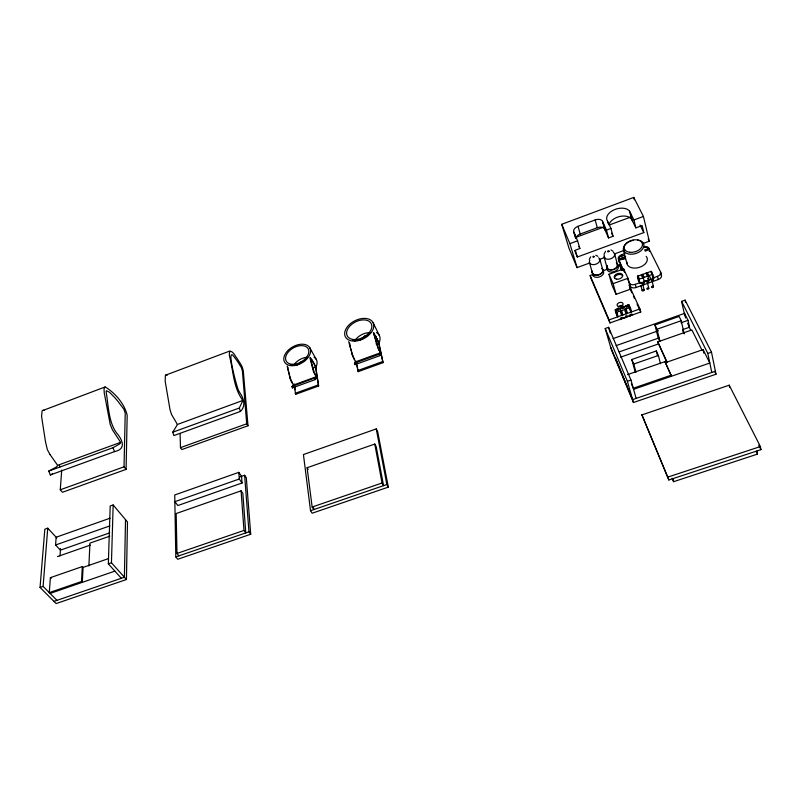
<?xml version="1.0" encoding="UTF-8"?>
<svg xmlns="http://www.w3.org/2000/svg" width="801" height="801" viewBox="0 0 801 801"><rect width="100%" height="100%" fill="white"/><g stroke="black" fill="none" stroke-linecap="round" stroke-linejoin="round"><path stroke-width="1.2" d="M56.821 537.942L47.75 528.169L44.836 529.201L40.05 587.443L56.13 603.574L126.438 579.523L127.469 521.982L113.161 504.96L110.188 506.012L108.335 563.844L121.331 578.292M125.517 519.669L124.395 577.241L53.947 601.381M61.717 470.067L60.275 489.781L62.458 492.265L126.087 469.376L127.179 415.308C124.566 403.744 114.763 392.68 105.181 386.933L42.093 410.783L41.572 416.46L45.467 441.571L47.339 449.641L49.992 454.537M309.937 357.777L312.941 369.812A3.524 0.651 69.9 0 0 314.022 372.735M126.087 469.376L124.035 466.813L125.226 413.176L123.975 409.341L118.268 401.782A94.848 34.854 69.8 0 0 114.493 397.346L109.527 392.3L106.603 390.778A4.556 1.592 68.4 0 0 106.092 391.629C108.295 404.395 108.345 418.683 114.703 430.167A147.184 58.323 70.7 0 1 116.806 433.231C122.363 439.679 126.698 449.081 114.553 451.614L50.323 474.953L48.741 471.098L56.31 467.033A30.949 12.836 68.3 0 0 56.531 466.843L57.432 465.731M126.438 579.523L111.449 562.763L113.161 504.96M348.715 341.616L352.14 354.372M88.881 565.937L89.952 543.108L109.787 536.169M81.532 581.516L82.303 566.587L50.393 577.651L49.272 592.62L81.532 581.516L82.313 582.337L83.074 567.418L82.303 566.587M60.015 555.954L60.526 548.555M109.727 532.855L60.415 550.147L55.579 544.99L56.15 537.221L110.097 518.187M242.713 400.921L239.299 408.039L172.746 432.21L173.887 435.564L240.46 411.424C246.037 406.007 243.894 398.417 239.93 392.921A76.566 20.155 70.1 0 0 238.578 390.498C237.046 387.974 225.121 343.729 234.443 357.296A51.875 12.916 69.7 0 1 235.484 358.638A50.123 12.466 69.7 0 1 237.817 361.902L241.421 367.689L242.413 371.093L246.708 423.789L248 425.762L181.847 449.561L180.455 447.649L180.115 433.882M56.951 600.35L43.094 586.392L47.75 528.169M287.179 366.127L290.042 378.162M177.341 424.71L172.746 432.21M603.994 254.297L605.566 251.274M589.336 259.334L590.697 256.801M625.461 316.275L627.013 315.644A1.622 1.121 -23.7 0 1 627.353 316.685L625.811 317.316A1.622 1.121 -23.8 0 1 625.471 316.275M120.53 442.643L120.54 442.613A6.648 2.373 69.2 0 0 120.591 442.462M120.46 442.783L119.79 443.754A31.259 11.214 68.7 0 1 119.529 444.004L112.981 447.709L48.741 471.098M57.492 465.611L57.512 465.591A6.578 2.723 68.9 0 0 57.582 465.431M618.612 309.617L618.692 309.426A1.602 1.121 -23.8 0 0 618.342 308.395L616.81 309.026A1.602 1.121 -23.8 0 0 617.16 310.057L618.002 310.127M623.298 307.944L623.378 307.754A1.602 1.121 -24 0 0 623.028 306.713L621.496 307.344A1.612 1.121 -24 0 0 621.846 308.385L622.597 308.485M627.924 306.362L628.064 306.082A1.612 1.121 -24.2 0 0 627.724 305.041L626.182 305.672A1.612 1.121 -24.2 0 0 626.532 306.713L627.193 306.823M293.556 387.053L293.747 385.581L292.335 382.518M637.616 276.225L641.861 274.733A1.071 0.761 -25.8 0 1 642.162 275.123L644.374 281.271A1.071 0.751 -25.7 0 0 644.685 281.652L648.93 280.17A1.051 0.741 -25.8 0 0 649.05 279.589L646.848 273.421A1.071 0.761 -26 0 0 646.547 273.041L642.292 274.533M653.626 278.478L649.371 279.96A1.071 0.751 -25.9 0 1 649.07 279.579M355.724 364.065C354.783 365.456 353.932 363.193 355.123 362.683M292.946 385.812L291.894 386.533L292.405 387.884L315.414 379.534L316.665 377.862L315.173 374.197A45.146 8.601 70.2 0 0 314.172 372.245L310.548 358.898L312.01 360.68A34.473 6.428 70.1 0 1 313.922 363.854L315.454 367.168L318.628 385.982L295.699 394.282L294.137 385.421M379.804 353.802L379.874 355.644L354.953 364.695M315.724 377.601L291.894 386.533M366.998 335.609L369.251 333.927M304.02 360.61L306.332 358.938M366.097 336.34L364.645 337.391M303.118 361.341L301.817 362.282M379.874 355.644L380.675 354.052L379.133 350.107A48.521 6.398 70.3 0 0 378.142 347.974L373.947 333.797L375.269 335.789A35.925 4.626 70.2 0 1 376.941 338.993L378.623 342.878L383.038 362.663L358.217 371.644L355.924 361.121M293.256 387.334L292.405 387.884M379.334 354.182L354.473 363.203M624.79 310.798C629.085 318.848 624.89 308.735 624.48 306.683M625.992 310.377L625.641 310.998M248 425.762L243.304 371.093A12.636 3.054 69.3 0 0 242.973 369.651L242.913 369.441A5.577 1.342 69.4 0 0 241.351 365.176L241.161 364.946A13.927 3.364 69.4 0 0 240.861 364.415L237.226 358.698A52.305 12.996 69.7 0 0 235.554 356.325C230.738 348.095 227.714 350.978 230.237 359.138C233.371 372.615 233.772 387.414 241.942 399.158A18.954 4.786 69.8 0 1 242.112 399.489L242.563 400.43M653.626 278.478A1.051 0.741 -26 0 0 653.746 277.897L651.533 271.729A1.081 0.761 -26.2 0 0 651.233 271.349L646.978 272.841A1.051 0.741 -26.1 0 0 646.858 273.421M652.975 274.693A1.081 0.761 -26.2 0 0 652.685 274.302L648.409 275.794A1.051 0.741 -26 0 0 648.289 276.385A1.081 0.761 -25.9 0 0 647.979 276.005L643.704 277.496A1.051 0.741 -25.8 0 0 643.593 278.077A1.071 0.761 -25.7 0 0 643.283 277.697L639.018 279.189A1.051 0.741 -25.6 0 0 638.898 279.769L639.699 282.953A1.071 0.751 -25.5 0 0 639.999 283.334L644.254 281.852A1.041 0.731 -25.6 0 0 644.364 281.271M230.057 350.938L165.386 375.228L165.196 381.346L170.062 409.912L171.634 414.658L176.55 422.978A18.753 5.847 69.6 0 1 176.721 423.308L177.311 424.49L242.613 400.54M50.323 474.953L52.445 473.952M299.714 363.464L297.491 364.275M362.392 338.663L359.979 339.544M626.302 309.046L627.343 313.391L626.632 313.241L625.441 308.846L629.997 307.614L628.945 304.851L619.774 308.225L621.135 310.738L624.98 309.516M642.622 274.262L644.094 277.196M619.844 308.335L615.198 309.907L616.57 312.4L620.825 310.538L622.007 314.893L621.516 315.474L620.334 311.168M629.626 307.854C630.818 315.304 632.319 311.629 630.087 307.183M105.081 386.963L104.04 388.735L104.23 392.86L110.228 424.43L112.38 429.757L120.631 442.342L57.622 465.311L50.133 454.708M589.886 262.928L577.08 267.614L568.96 248.18L561.741 224.3L633.771 197.426L643.433 216.44L649.291 241.201L642.302 243.754M575.729 238.538L573.776 231.93A6.128 3.805 -18.3 0 1 577.992 226.323L595.163 219.935A6.168 3.815 -17.8 0 1 602.522 221.266L605.386 230.758L608.55 237.937L613.025 236.285L610.963 228.455L607.548 221.186A12.255 7.539 -17 0 1 615.268 209.361A12.255 7.539 -17 0 1 630.327 212.736L633.911 219.965L635.854 227.874L642.132 225.562L643.814 232.59L577.341 257.011L574.577 250.473M575.899 238.207A6.088 3.805 -18.2 0 1 580.234 234.042L597.296 227.714A6.128 3.815 -17.6 0 1 604.625 229.066L605.276 230.478M575.789 237.406L603.754 227.053M609.581 224.891L630.547 217.131M577.08 267.614L569.881 243.644L577.581 240.791L573.776 231.93M608.55 237.937L606.457 230.117L610.963 228.455M633.911 219.965L643.433 216.44M577.581 240.791L579.854 248.51L575.308 250.192L577.341 257.011M599.208 259.514L605.025 257.391M614.347 253.977L624.83 250.142M375.969 343.849L378.623 342.878M622.767 269.867L618.412 259.073A4.606 2.944 -16.5 0 1 621.466 254.828L624.87 253.587M376.971 344.31L379.043 343.559L377.992 340.595M376.901 344.57L379.103 343.769L383.038 362.663M313.271 367.959L315.454 367.168M619.233 262.207A4.586 2.944 -16.5 0 1 622.287 257.962L625.681 256.731M628.995 285.156L639.939 308.916L640.74 311.99L609.982 322.933L591.018 278.528L590.137 275.514L593.541 274.272M602.612 270.978L607.138 269.326M617.341 265.612L619.614 264.791L622.217 270.448M355.404 361.892L380.135 352.901M293.266 385.111L316.115 376.8M608.96 274.262L623.649 268.926L627.984 278.277L630.798 289.061L616.079 294.347L611.904 284.956L608.96 274.262L613.145 283.644L616.079 294.347M357.677 370.603L382.518 361.601M295.138 393.331L318.077 385.021M613.145 283.644L627.984 278.277M60.275 489.781L124.035 466.813M180.455 447.649L246.708 423.789M627.503 278.758L629.526 283.133A4.716 3.084 -15.9 0 0 635.263 284.355L641.11 282.252M643.453 281.401L645.796 280.56M652.825 278.037L657.501 276.345A4.756 3.084 -15.1 0 0 660.575 271.929L648.68 248.03A4.636 2.944 -15.8 0 0 643.423 246.818M629.336 284.085L630.347 286.277A4.706 3.084 -15.8 0 0 636.064 287.509L658.252 279.529A4.736 3.084 -15 0 0 661.316 275.123L660.575 271.929M609.982 322.933L609.11 319.899L639.939 308.916M684.755 315.614L681.601 301.386L685.085 300.145L711.488 352.18L716.004 374.227L633.451 402.513L611.393 349.737L605.206 328.52L608.6 327.309L630.958 380.044L636.144 398.417M613.145 338.583L684.535 313.371L688.019 320.32L689.531 327.219L682.502 329.682M659.704 341.186L658.192 337.952L654.958 324.946L679.098 316.425L681.21 320.71L684.174 333.867L682.602 330.653M242.042 482.993L239.279 479.008L174.878 501.666L177.862 505.531L242.042 482.993L241.552 476.345L238.798 472.36L174.738 494.968L175.819 556.915L177.742 559.258L250.713 534.257L246.308 477.726L244.625 475.263L239.96 476.905M654.958 324.946L656.98 329.251L681.21 320.71M376.25 428.905L303.429 454.557L310.538 510.708L312.16 513.211L388.315 487.128L377.651 431.529L376.25 428.905L386.873 484.515L388.315 487.128M616.129 345.621L658.552 330.693M680.95 322.803L688.019 320.32M55.579 544.99L109.847 525.907M290.352 364.775L292.295 364.705M619.213 351.889L659.063 337.902M666.853 362.493L657.761 341.897L691.894 329.932L702.177 350.508M620.585 357.176L658.242 343.999M241.091 490.833L243.975 530.442L245.777 532.915L242.843 493.326L241.091 490.833L176.17 513.541L176.991 553.451L178.943 555.844M313.471 507.133L313.792 509.586L312.15 507.023L307.103 467.734L374.768 444.054L376.22 446.718L383.549 485.656L382.067 483.003L374.768 444.054M57.452 556.595L90.153 545.151M635.343 372.395L631.789 359.509L656.319 350.948L658.392 355.464L660.475 363.754M631.789 359.509L633.751 364.044L658.392 355.464M627.513 374.628L664.97 361.631L671.478 376.25L664.97 361.631M665.451 362.643L703.078 349.586L709.816 363.033L633.571 389.306M82.653 567.559L108.295 558.677M605.206 328.52L627.383 381.286L630.958 380.044M681.601 301.386L707.824 353.441L711.488 352.18M40.05 587.443L43.094 586.392M108.335 563.844L111.449 562.763M671.218 375.168L633.271 388.245L631.358 383.709M50.073 593.431L114.883 571.123M176.991 553.451L243.975 530.442M312.15 507.023L382.067 483.003M715.393 371.233L632.62 399.629L610.552 346.853M175.819 556.915L248.961 531.824L250.713 534.257M310.538 510.708L386.873 484.515M641.931 414.898L729.21 385.191L760.399 446.558L760.95 449.651L668.865 479.979L641.931 414.898L668.865 479.979M42.793 410.282L44.506 410.432M668.054 477.016L760.399 446.558M672.129 478.257L673.591 481.691L757.496 454.097L756.935 450.973M165.847 374.868L167.239 375.218M646.027 273.031L647.448 275.985M642.752 277.677L641.341 274.723M352.49 340.075L354.302 340.055M357.596 339.984L355.984 340.075M295.219 364.685L293.767 364.745M595.774 255.259L597.856 256.29M611.003 249.972L613.145 251.344M287.939 367.259L287.909 368.55M629.997 309.126L631.258 311.549M621.175 319.048L622.637 318.367A1.622 1.121 -23.5 0 0 622.287 317.326L620.735 317.957A1.622 1.121 -23.6 0 0 621.085 318.998L621.085 318.998M642.362 284.305L643.954 283.814A1.632 1.151 -25.5 0 0 643.734 282.703M653.246 279.279L651.704 279.679A1.642 1.151 -26 0 0 651.864 280.881L653.456 280.4A1.632 1.151 -25.9 0 0 653.236 279.289M643.744 282.703L642.152 283.194A1.632 1.151 -25.6 0 0 642.372 284.295M310.377 357.697L312.11 360.11M50.393 577.651L51.184 578.462M349.647 343.078L350.427 347.454M373.687 332.535L374.738 334.217M312.15 360.18L313.171 361.862M307.103 467.734L308.175 469.446M313.501 362.432L314.252 363.754M309.667 347.524L316.125 359.188M291.184 380.365L290.453 378.452M291.334 381.366L292.555 383.659M375.499 335.619L376.34 337.221M314.222 373.036L315.194 374.908M621.987 314.803L622.838 315.003L621.656 310.698M615.699 309.316C614.928 310.788 620.034 323.754 617.02 312.35M758.687 445.196L760.95 449.651M756.384 451.884L757.496 454.097M648.219 239.078L649.291 241.201M714.892 372.004L716.004 374.227M640.049 225.071L643.814 232.59M687.548 323.244L689.531 327.219M688.57 325.897L690.772 330.332M376.87 338.282L377.331 339.213M660.234 272.951L661.316 275.123M630.327 212.736L632.269 220.635L635.854 227.874M650.712 271.329L652.154 274.292M652.304 274.933L653.756 277.897M373.056 322.593L379.294 335.369M353.722 358.307L354.382 359.659M652.274 276.806L653.236 278.778M649.571 276.345L651.634 280.6M647.358 272.54L648.8 275.504M647.598 278.488L648.55 280.46M637.997 275.924L639.398 278.888M637.606 276.215A1.041 0.741 -25.7 0 0 637.496 276.806L638.898 279.769M640.53 283.344L638.607 280.37A1.071 0.751 -25.6 0 1 638.307 279.99L637.496 276.806M638.297 279.99L639.699 282.953M611.574 233.171L613.025 236.285M378.493 349.276L379.043 350.458M657.761 341.897L667.343 362.583M378.052 348.335L373.356 332.585M618.412 259.073L623.969 271.108M620.425 267.854L621.466 270.117M629.796 288.22L631.879 292.755M633.441 296.15L634.482 298.413M637.085 304.07L640.74 311.99M603.283 222.948L606.457 230.117M352.991 356.165L353.391 356.996A48.33 7.469 70.2 0 1 354.412 359.108L355.984 363.264M578.943 246.388L579.854 248.51M590.137 275.514L609.11 319.899M561.741 224.3L569.881 243.644M112.981 447.709L114.553 451.614M314.903 378.172L315.414 379.534M59.424 465.171L59.855 467.073M616.41 314.242L615.228 309.987M352.891 355.914L351.559 351.469M239.299 408.039L240.46 411.424M574.387 233.351L575.689 237.757M577.992 226.323L580.234 234.042M616.6 361.321L615.879 358.828L627.053 386.312M608.6 327.309L610.262 333.046M589.406 262.498L592.47 273.081M627.383 381.286L633.451 402.513M351.269 350.448L350.698 348.415M599.839 259.344L602.803 269.917M616.169 312.16L617.371 316.455M604.134 257.111L607.028 267.604M633.751 364.044L636.004 372.245M595.163 219.935L597.296 227.714M290.282 377.872L289.872 376.31M672.78 478.698L673.591 481.691M602.522 221.266L604.625 229.066M614.617 253.937L617.461 264.58M628.254 304.831L629.115 308.075M619.614 264.791L620.154 266.833M607.548 221.186L608.149 223.419M629.115 305.021L630.267 309.346M629.526 283.133L630.347 286.277M621.466 254.828L622.287 257.962M623.649 268.926L624.59 272.52M623.428 249.972L626.973 263.679M635.263 284.355L636.064 287.509M315.914 367.769L315.874 367.619A2.954 0.541 69.9 0 0 314.923 364.906M289.632 375.399L288.901 372.525M640.99 285.877L642.172 290.553M656.319 350.948L657.521 355.684M642.963 285.296L644.134 289.972M288.67 371.624L288.14 369.491M642.692 277.246L642.172 275.113A1.041 0.741 -25.9 0 1 642.282 274.533M656.98 329.251L659.904 341.086M647.639 283.614L648.81 288.37A1.021 0.671 -15.3 0 1 647.408 289.281A1.021 0.671 -15.3 0 1 647.208 288.13A1.021 0.671 -15.3 0 1 648.81 288.37M629.526 211.134L631.478 219.033M652.334 281.992L653.476 286.688M633.771 197.426L634.332 199.779M651.533 271.729L652.054 273.872M648.68 248.03L649.441 251.204A4.626 2.944 -15.7 0 0 649.13 250.753M657.501 276.345L658.252 279.529M684.535 313.371L685.556 317.967M685.085 300.145L685.596 302.518M703.078 349.586L703.829 353.121M707.824 353.441L711.789 372.465M729.21 385.191L729.611 387.263M356.455 362.082L356.675 363.264M357.116 365.646L357.556 368.039M357.777 369.241L358.217 371.644M315.964 367.969L318.628 385.982M294.408 384.039L294.548 385.171M294.688 386.302L295.118 389.707M295.549 393.131L295.699 394.282M244.625 475.263L248.961 531.824M238.798 472.36L239.279 479.008M602.602 270.398A5.707 3.695 -17.4 0 1 599.388 276.956A5.707 3.695 -17.4 0 1 592.74 273.622M602.022 268.355A5.717 3.695 -17.4 0 1 598.527 275.003A5.717 3.695 -17.4 0 1 592.299 271.199M601.891 268.595A5.407 3.494 -17.4 0 1 598.577 274.783A5.407 3.494 -17.4 0 1 592.52 271.439M598.607 257.842A5.447 3.484 -17.6 0 1 598.627 262.558A5.447 3.484 -17.6 0 1 591.719 264.45A5.447 3.484 -17.6 0 1 589.846 260.245M616.53 263.259A5.427 3.494 -16.9 0 1 613.005 269.516A5.427 3.494 -16.9 0 1 607.248 265.762M613.356 252.445A5.477 3.494 -17.1 0 1 613.546 257.041A5.477 3.494 -17.1 0 1 606.788 259.123A5.477 3.494 -17.1 0 1 604.355 255.219M617.211 265.071A5.737 3.705 -16.9 0 1 616.9 270.017A5.737 3.705 -16.9 0 1 609.741 271.849A5.737 3.705 -16.9 0 1 607.649 267.524M616.299 262.788A5.747 3.705 -16.9 0 1 616.6 267.734A5.747 3.705 -16.9 0 1 609.341 269.847A5.747 3.705 -16.9 0 1 607.078 265.481M614.527 278.358A4.315 2.803 -16.5 0 1 617.931 274.693A4.315 2.803 -16.5 0 1 622.767 275.914M618.172 307.163A3.054 2.043 -16.2 0 1 622.868 305.662M627.013 306.993A1.031 0.691 -16 0 1 626.122 306.292A1.031 0.691 -16 0 1 627.393 305.561A1.031 0.691 -16 0 1 628.034 306.413M622.818 307.244A1.021 0.691 -16.1 0 1 623.388 308.005M622.527 308.635A1.021 0.691 -16.1 0 1 621.976 307.394M617.941 308.906A1.021 0.681 -16.3 0 1 618.732 309.607M617.931 310.277A1.021 0.681 -16.3 0 1 617.13 309.166M630.547 315.204A1.021 0.691 -15.8 0 1 628.695 315.995M625.871 316.795A1.021 0.691 -16 0 1 625.301 317.787A1.021 0.691 -16 0 1 624.009 317.586M621.186 318.397A1.021 0.681 -16.1 0 1 620.665 319.439A1.021 0.681 -16.1 0 1 619.343 319.188M643.624 289.592A1.021 0.671 -15.4 0 1 643.904 290.603A1.021 0.671 -15.4 0 1 642.332 290.783A1.021 0.671 -15.4 0 1 642.772 289.682M652.455 286.237A1.031 0.671 -15.1 0 1 653.406 287.038A1.031 0.671 -15.1 0 1 651.764 287.509A1.031 0.671 -15.1 0 1 652.094 286.337M644.605 249.882A4.626 2.944 -15.7 0 1 647.639 249.882M644.425 247.469A2.894 1.842 -15.8 0 1 647.478 248.59A2.894 1.842 -15.8 0 1 645.195 251.073M645.195 250.633A2.894 1.842 -15.7 0 1 646.727 250.583M620.765 259.925A2.864 1.842 -16.5 0 1 625.221 259.073M646.187 256.36A10.473 6.718 -16 0 1 639.078 267.444A10.473 6.718 -16 0 1 626.903 262.047M637.546 240.12A10.593 6.708 -16.2 0 1 641 250.723A10.593 6.708 -16.2 0 1 624.119 251.434A10.593 6.708 -16.2 0 1 633.501 240.29M608.93 224.741A12.175 7.549 -16.9 0 1 620.665 216.3A12.175 7.549 -16.9 0 1 632.269 220.635M353.281 357.506A3.765 0.561 70 0 1 352.15 354.392M364.896 335.619A11.544 0.881 -38.4 0 1 364.645 335.819M364.215 336.77A13.257 9.582 -31.9 0 1 362.202 337.932M360.05 340.125A13.257 10.954 -32.3 0 1 357.536 340.525M354.603 340.555A11.294 3.004 -7.1 0 1 354.082 340.525M376.44 332.505A15.389 10.002 -27 0 1 378.723 343.469M354.933 340.405A13.337 8.671 -27 0 1 370.903 332.635M314.092 357.216A14.358 9.282 -29.5 0 1 315.644 367.679M294.197 364.525A12.446 8.04 -29.5 0 1 306.913 357.276M291.424 380.815A44.986 9.512 70.1 0 1 292.025 381.917M291.113 381.076A3.514 0.721 69.8 0 1 290.052 378.182M301.426 361.682A12.355 8.861 -35 0 1 299.564 362.773M297.531 364.815A12.355 10.153 -36.5 0 1 295.229 365.166M292.545 365.176A10.553 2.944 -8 0 1 292.085 365.146M609.13 251.154C607.258 253.647 606.978 249.511 609.13 251.154M594.322 256.58C592.57 259.023 592.219 254.888 594.322 256.58M630.237 314.503L630.197 314.593A1.622 1.131 -24 0 0 630.537 315.634L632.089 315.003A1.622 1.131 -24 0 0 631.749 313.962L630.237 314.503M646.948 281.391L646.898 281.481A1.632 1.151 -25.8 0 0 647.118 282.593L648.7 282.112A1.632 1.151 -25.7 0 0 648.49 281.001L646.948 281.391M616.69 279.179A4.315 2.803 -16.6 0 0 622.617 275.284A4.315 2.803 -16.6 0 0 615.959 274.342A4.315 2.803 -16.6 0 0 616.69 279.179M618.853 306.583A3.064 2.043 -16.3 0 0 623.068 303.819A3.064 2.043 -16.3 0 0 618.332 303.068A3.064 2.043 -16.3 0 0 618.853 306.583M621.306 259.424A2.874 1.842 -16.6 0 0 624.99 256.67A2.874 1.842 -16.6 0 0 620.405 256.37A2.874 1.842 -16.6 0 0 621.306 259.424M629.666 252.275A9.422 5.967 -16.2 0 0 642.502 243.834A9.422 5.967 -16.2 0 0 627.904 242.052A9.422 5.967 -16.2 0 0 629.666 252.275M355.053 341.076A15.559 9.982 -27 0 0 373.426 323.444A15.559 9.982 -27 0 0 349.236 324.705A15.559 9.982 -27 0 0 355.053 341.076M355.584 339.544A13.487 8.651 -27 0 0 371.524 324.275A13.487 8.651 -27 0 0 350.568 325.346A13.487 8.651 -27 0 0 355.584 339.544M294.057 365.616A14.508 9.252 -29.5 0 0 310.087 348.305A14.508 9.252 -29.5 0 0 287.489 350.958A14.508 9.252 -29.5 0 0 294.057 365.616M294.458 364.185A12.576 8.02 -29.5 0 0 308.365 349.186A12.576 8.02 -29.5 0 0 288.781 351.459A12.576 8.02 -29.5 0 0 294.458 364.185"/></g></svg>
